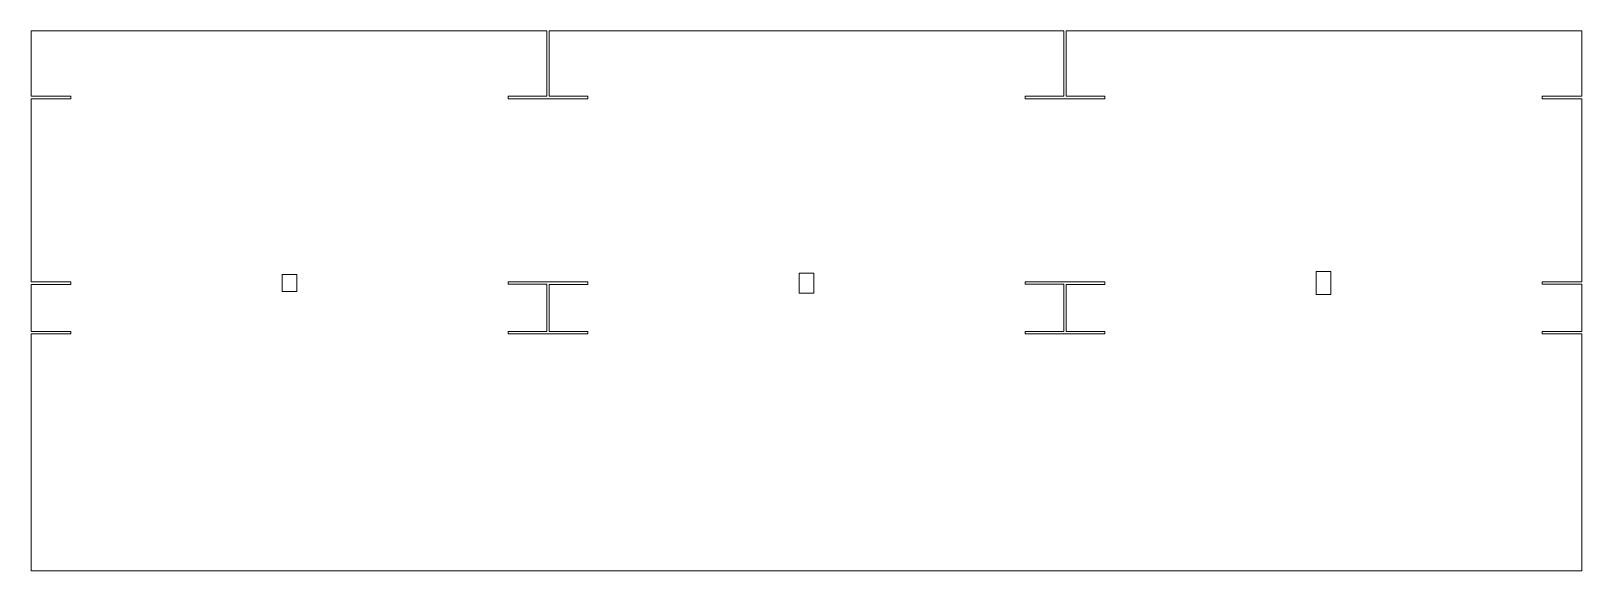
# Model space of a CAD drawing. Header units: inches. Extents: x 1.09 to 4.16, y 6.31 to 7.38.
import ezdxf

# ---------------------------------------------------------------- set-up
doc = ezdxf.new("R2010")
doc.units = ezdxf.units.IN
doc.header["$MEASUREMENT"] = 0
doc.layers.get('0').update_dxf_attribs({"linetype": 'CONTINUOUS', "lineweight": 0})

msp = doc.modelspace()

# ---------------------------------------------------------------- linework, layer by layer
at = {"color": 7, "linetype": 'CONTINUOUS', "lineweight": 15}
for p, q in [((1.0872, 7.2525), (1.0872, 7.3815)), ((2.1082, 7.3815), (1.0872, 7.3815)), ((2.1082, 7.3815), (2.1082, 7.2525)), ((2.1134, 7.2525), (2.1134, 7.3815)), ((3.1319, 7.3815), (2.1134, 7.3815)), ((3.1319, 7.3815), (3.1319, 7.2525)), ((3.137, 7.2525), (3.137, 7.3815)), ((4.158, 7.3815), (3.137, 7.3815)), ((4.158, 7.2525), (4.158, 7.3815)), ((1.1659, 7.2525), (1.0872, 7.2525)), ((1.0872, 6.885), (1.0872, 7.2474)), ((1.0872, 7.2474), (1.1659, 7.2474)), ((1.1659, 7.2474), (1.1659, 7.2525)), ((2.1082, 7.2525), (2.0321, 7.2525)), ((2.0321, 7.2525), (2.0321, 7.2474)), ((2.0321, 7.2474), (2.1108, 7.2474)), ((2.1108, 7.2474), (2.1895, 7.2474)), ((2.1895, 7.2525), (2.1134, 7.2525)), ((2.1895, 7.2474), (2.1895, 7.2525)), ((3.1319, 7.2525), (3.0557, 7.2525)), ((3.0557, 7.2525), (3.0557, 7.2474)), ((3.0557, 7.2474), (3.1344, 7.2474)), ((3.1344, 7.2474), (3.2132, 7.2474)), ((3.2132, 7.2525), (3.137, 7.2525)), ((3.2132, 7.2474), (3.2132, 7.2525)), ((4.158, 7.2525), (4.0793, 7.2525)), ((4.0793, 7.2525), (4.0793, 7.2474)), ((4.0793, 7.2474), (4.158, 7.2474)), ((4.158, 6.885), (4.158, 7.2474)), ((1.1659, 6.885), (1.0872, 6.885)), ((1.0872, 6.7869), (1.0872, 6.8798)), ((1.0872, 6.8798), (1.1659, 6.8798)), ((1.1659, 6.8798), (1.1659, 6.885)), ((1.6134, 6.8993), (1.5846, 6.8993)), ((1.5846, 6.8993), (1.5846, 6.8658)), ((1.6134, 6.8658), (1.6134, 6.8993)), ((2.1108, 6.885), (2.0321, 6.885)), ((2.0321, 6.885), (2.0321, 6.8802)), ((2.0321, 6.8802), (2.1082, 6.8802)), ((2.1082, 6.8802), (2.1082, 6.7869)), ((2.1895, 6.885), (2.1108, 6.885)), ((2.1134, 6.7869), (2.1134, 6.8798)), ((2.1134, 6.8798), (2.1895, 6.8798)), ((2.1895, 6.8798), (2.1895, 6.885)), ((2.637, 6.9023), (2.6082, 6.9023)), ((2.6082, 6.9023), (2.6082, 6.8628)), ((2.637, 6.8628), (2.637, 6.9023)), ((3.1344, 6.885), (3.0557, 6.885)), ((3.0557, 6.885), (3.0557, 6.8802)), ((3.0557, 6.8802), (3.1319, 6.8802)), ((3.1319, 6.8802), (3.1319, 6.7869)), ((3.2132, 6.885), (3.1344, 6.885)), ((3.137, 6.8798), (3.2132, 6.8798)), ((3.137, 6.7869), (3.137, 6.8798)), ((3.2132, 6.8798), (3.2132, 6.885)), ((3.6606, 6.9052), (3.6319, 6.9052)), ((3.6319, 6.9052), (3.6319, 6.8599)), ((3.6606, 6.8599), (3.6606, 6.9052)), ((4.158, 6.885), (4.0793, 6.885)), ((4.0793, 6.885), (4.0793, 6.8802)), ((4.0793, 6.8802), (4.158, 6.8802)), ((4.158, 6.7869), (4.158, 6.8802)), ((1.5846, 6.8658), (1.6134, 6.8658)), ((2.6082, 6.8628), (2.637, 6.8628)), ((3.6319, 6.8599), (3.6606, 6.8599)), ((1.1659, 6.7869), (1.0872, 6.7869)), ((1.1659, 6.7818), (1.1659, 6.7869)), ((2.1082, 6.7869), (2.0321, 6.7869)), ((2.0321, 6.7869), (2.0321, 6.7818)), ((2.1895, 6.7869), (2.1134, 6.7869)), ((2.1895, 6.7818), (2.1895, 6.7869)), ((3.1319, 6.7869), (3.0557, 6.7869)), ((3.0557, 6.7869), (3.0557, 6.7818)), ((3.2132, 6.7869), (3.137, 6.7869)), ((3.2132, 6.7818), (3.2132, 6.7869)), ((4.158, 6.7869), (4.0793, 6.7869)), ((4.0793, 6.7869), (4.0793, 6.7818)), ((1.0872, 6.3125), (1.0872, 6.7818)), ((1.0872, 6.7818), (1.1659, 6.7818)), ((2.0321, 6.7818), (2.1108, 6.7818)), ((2.1108, 6.7818), (2.1895, 6.7818)), ((3.0557, 6.7818), (3.1344, 6.7818)), ((3.1344, 6.7818), (3.2132, 6.7818)), ((4.0793, 6.7818), (4.158, 6.7818)), ((4.158, 6.3125), (4.158, 6.7818)), ((2.1108, 6.3125), (1.0872, 6.3125)), ((3.1344, 6.3125), (2.1108, 6.3125)), ((4.158, 6.3125), (3.1344, 6.3125))]:
    msp.add_line(p, q, dxfattribs=at)

doc.saveas('drawing.dxf')
